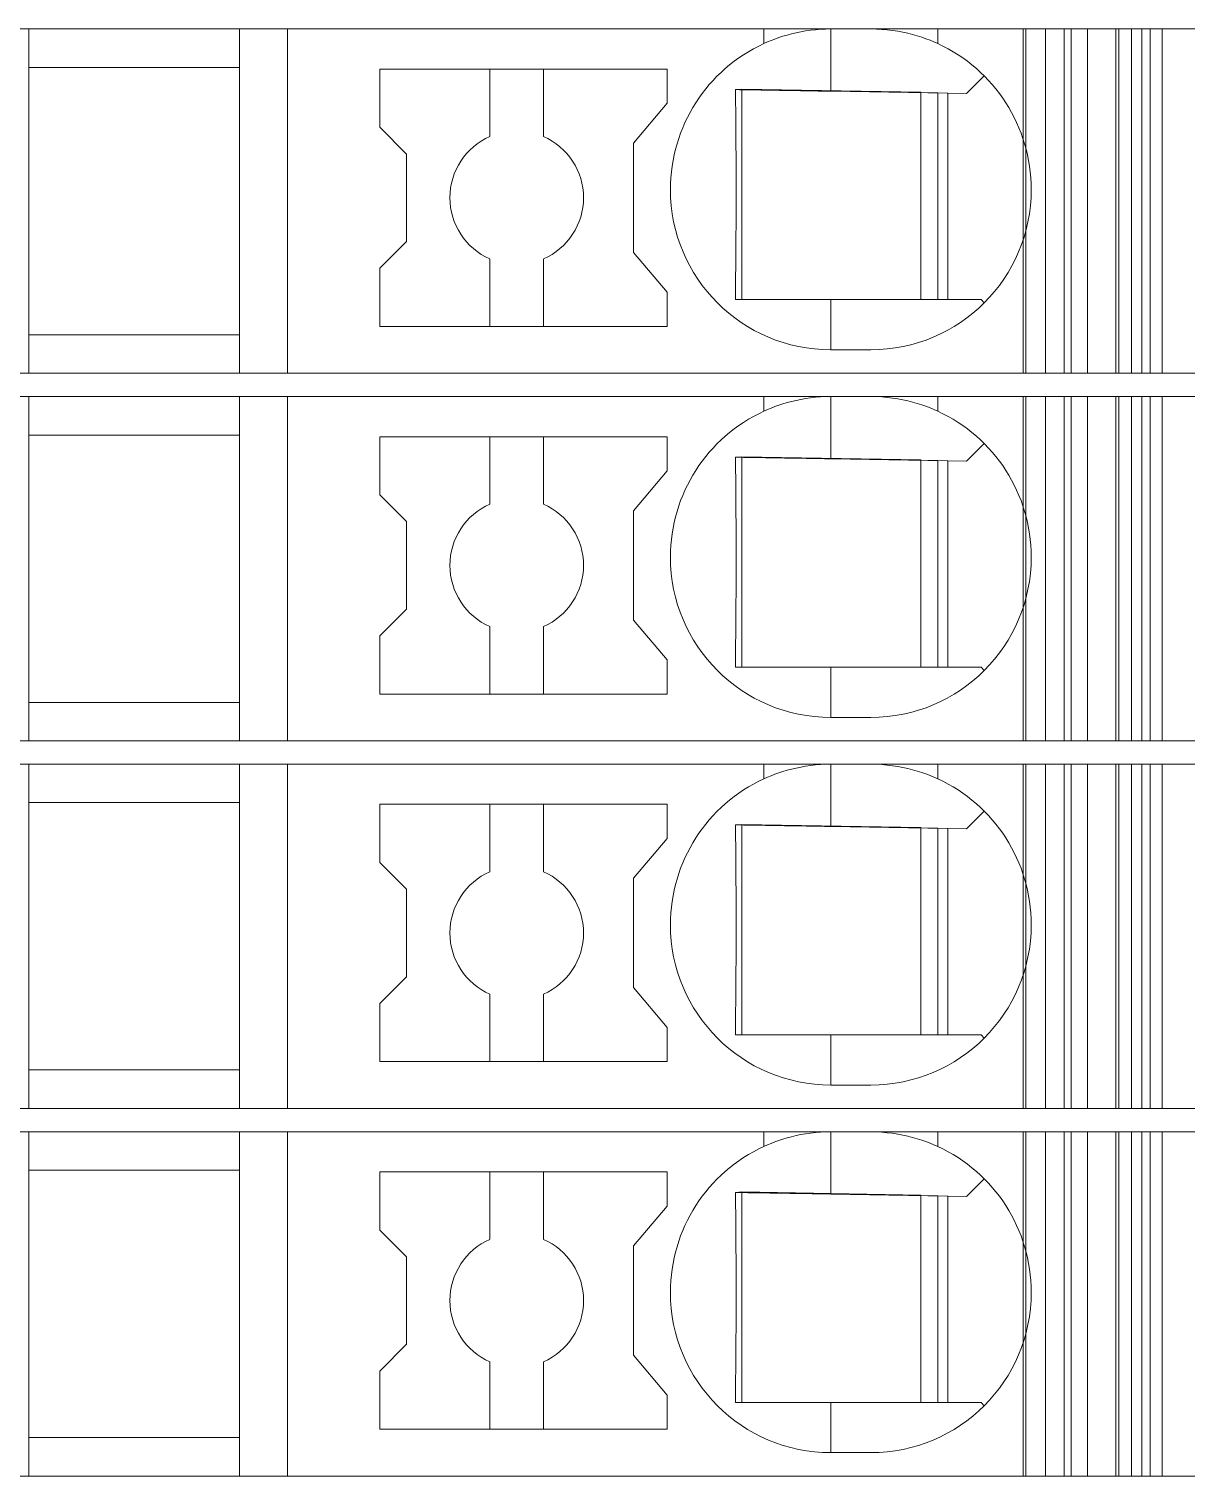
# Model space of a CAD drawing. Header units: millimetres. Extents: x 0 to 1680, y 0 to 1188.
# Drawn here: x 937.05 to 954.37, y 600.85 to 622.5 of the extents above; entities that cross this region are included whole.
import ezdxf
from ezdxf.enums import TextEntityAlignment as Align

# ---------------------------------------------------------------- set-up
doc = ezdxf.new("R2010")
doc.units = ezdxf.units.MM
for name, color, linetype, lineweight in [('EPLAN309', 5, 'Continuous', 5), ('EPLAN493', 5, 'Continuous', 5), ('MAIN-1', 7, 'Continuous', 5), ('MAIN-2', 7, 'Continuous', 5)]:
    doc.layers.add(name, color=color, linetype=linetype, lineweight=lineweight)
doc.styles.add('Tahoma', font='')
doc.styles.get('Tahoma').set_extended_font_data('Tahoma')

# ---------------------------------------------------------------- blocks, each defined once
blk = doc.blocks.new('EPLSYM_LibrarySPECIAL_Symbol12_Variant0_Placement8')
at = {"layer": 'EPLAN309', "lineweight": 13, "ltscale": 16}
blk.add_lwpolyline([(0, -5.15), (68.15, -5.15), (68.15, 0), (0, 0)], close=True, dxfattribs=at)
at = {"layer": 'EPLAN493', "color": 5, "style": 'Tahoma'}
blk.add_attdef('17_20450', text='', height=2.3478, dxfattribs=at).set_placement((0, -21.83478), align=Align.MIDDLE_RIGHT)
blk = doc.blocks.new('EPLSYM_LibrarySPECIAL_Symbol12_Variant0_Placement8_1')
at = {"layer": 'EPLAN309', "lineweight": 13, "ltscale": 16}
blk.add_lwpolyline([(0, -5.15), (68.15, -5.15), (68.15, 0), (0, 0)], close=True, dxfattribs=at)
at = {"layer": 'EPLAN493', "color": 5, "style": 'Tahoma'}
blk.add_attdef('17_20450', text='', height=2.3478, dxfattribs=at).set_placement((0, -21.83478), align=Align.MIDDLE_RIGHT)
blk = doc.blocks.new('EPLSYM_LibrarySPECIAL_Symbol12_Variant0_Placement8_2')
at = {"layer": 'EPLAN309', "lineweight": 13, "ltscale": 16}
blk.add_lwpolyline([(0, -5.15), (68.15, -5.15), (68.15, 0), (0, 0)], close=True, dxfattribs=at)
at = {"layer": 'EPLAN493', "color": 5, "style": 'Tahoma'}
blk.add_attdef('17_20450', text='', height=2.3478, dxfattribs=at).set_placement((0, -21.83478), align=Align.MIDDLE_RIGHT)
blk = doc.blocks.new('EPLSYM_LibrarySPECIAL_Symbol12_Variant0_Placement8_3')
at = {"layer": 'EPLAN309', "lineweight": 13, "ltscale": 16}
blk.add_lwpolyline([(0, -5.15), (68.15, -5.15), (68.15, 0), (0, 0)], close=True, dxfattribs=at)
at = {"layer": 'EPLAN493', "color": 5, "style": 'Tahoma'}
blk.add_attdef('17_20450', text='', height=2.3478, dxfattribs=at).set_placement((0, -21.83478), align=Align.MIDDLE_RIGHT)

msp = doc.modelspace()

# ---------------------------------------------------------------- linework, layer by layer
at = {"layer": 'MAIN-1'}
for p, q in [((937.05, 622.5), (940.2, 622.5)), ((937.05, 622.5), (937.05, 617.35)), ((940.919, 622.5), (940.2, 622.5)), ((940.2, 617.35), (940.2, 622.5)), ((948.05, 622.5), (940.919, 622.5)), ((940.919, 622.5), (940.919, 617.35)), ((948.05, 622.5), (949.05, 622.5)), ((948.05, 622.282), (948.05, 622.5)), ((948.531, 622.443), (948.463, 622.427)), ((948.601, 622.458), (948.531, 622.443)), ((948.673, 622.47), (948.601, 622.458)), ((948.746, 622.481), (948.673, 622.47)), ((948.821, 622.489), (948.746, 622.481)), ((948.897, 622.495), (948.821, 622.489)), ((948.973, 622.499), (948.897, 622.495)), ((949.05, 622.5), (948.973, 622.499)), ((949.05, 621.568), (949.05, 622.5)), ((949.05, 622.5), (949.65, 622.5)), ((949.65, 622.5), (949.732, 622.499)), ((950.65, 622.5), (949.65, 622.5)), ((949.732, 622.499), (949.814, 622.494)), ((949.814, 622.494), (949.896, 622.487)), ((949.896, 622.487), (949.975, 622.478)), ((949.975, 622.478), (950.053, 622.466)), ((950.053, 622.466), (950.13, 622.452)), ((950.13, 622.452), (950.204, 622.435)), ((950.65, 622.5), (953.704, 622.5)), ((950.65, 622.282), (950.65, 622.5)), ((953.832, 622.5), (953.704, 622.5)), ((953.704, 617.35), (953.704, 622.5)), ((953.832, 622.5), (954.367, 622.5)), ((953.832, 617.35), (953.832, 622.5)), ((948.102, 622.305), (948.05, 622.282)), ((948.156, 622.327), (948.102, 622.305)), ((948.213, 622.349), (948.156, 622.327)), ((948.272, 622.37), (948.213, 622.349)), ((948.333, 622.39), (948.272, 622.37)), ((948.397, 622.409), (948.333, 622.39)), ((948.463, 622.427), (948.397, 622.409)), ((950.204, 622.435), (950.275, 622.417)), ((950.275, 622.417), (950.345, 622.397)), ((950.345, 622.397), (950.411, 622.376)), ((950.411, 622.376), (950.475, 622.354)), ((950.475, 622.354), (950.536, 622.331)), ((950.536, 622.331), (950.594, 622.306)), ((950.594, 622.306), (950.65, 622.282)), ((937.05, 621.925), (940.2, 621.925)), ((942.3, 621.9), (942.3, 621.029)), ((942.3, 621.9), (946.6, 621.9)), ((943.95, 621.9), (943.95, 620.892)), ((944.75, 620.892), (944.75, 621.9)), ((946.6, 621.389), (946.6, 621.9)), ((951.083, 621.533), (951.347, 621.797)), ((947.624, 621.592), (947.625, 621.522)), ((947.685, 621.591), (947.624, 621.592)), ((947.746, 621.59), (947.685, 621.591)), ((947.721, 621.591), (947.721, 618.45)), ((947.809, 621.589), (947.746, 621.59)), ((947.873, 621.588), (947.809, 621.589)), ((947.937, 621.587), (947.873, 621.588)), ((948.003, 621.586), (947.937, 621.587)), ((948.071, 621.585), (948.003, 621.586)), ((948.14, 621.584), (948.071, 621.585)), ((948.21, 621.582), (948.14, 621.584)), ((948.283, 621.581), (948.21, 621.582)), ((948.358, 621.58), (948.283, 621.581)), ((948.435, 621.579), (948.358, 621.58)), ((948.514, 621.577), (948.435, 621.579)), ((948.597, 621.576), (948.514, 621.577)), ((948.682, 621.575), (948.597, 621.576)), ((948.771, 621.573), (948.682, 621.575)), ((948.862, 621.571), (948.771, 621.573)), ((946.1, 620.793), (946.6, 621.389)), ((947.625, 621.522), (947.625, 621.45)), ((947.625, 621.45), (947.626, 621.377)), ((947.626, 621.377), (947.627, 621.303)), ((948.955, 621.57), (948.862, 621.571)), ((949.05, 621.568), (948.955, 621.57)), ((949.05, 621.568), (951.083, 621.533)), ((950.4, 621.545), (950.4, 618.45)), ((950.65, 618.45), (950.65, 621.54)), ((950.8, 621.538), (950.8, 618.45)), ((947.627, 621.303), (947.628, 621.227)), ((947.628, 621.227), (947.628, 621.149)), ((947.628, 621.149), (947.629, 621.07)), ((942.7, 620.629), (942.3, 621.029)), ((947.629, 621.07), (947.63, 620.988)), ((947.63, 620.988), (947.63, 620.904)), ((946.1, 620.793), (946.1, 619.157)), ((947.63, 620.904), (947.631, 620.817)), ((947.631, 620.817), (947.631, 620.726)), ((947.631, 620.726), (947.632, 620.632)), ((942.7, 620.629), (942.7, 619.321)), ((947.632, 620.632), (947.633, 620.534)), ((947.633, 620.534), (947.633, 620.431)), ((947.633, 620.431), (947.633, 620.324)), ((947.633, 620.324), (947.633, 620.213)), ((947.633, 620.213), (947.634, 620.1)), ((947.634, 620.1), (947.633, 619.979)), ((947.633, 619.979), (947.633, 619.861)), ((947.633, 619.861), (947.633, 619.747)), ((947.633, 619.747), (947.632, 619.638)), ((947.632, 619.638), (947.632, 619.534)), ((947.632, 619.534), (947.631, 619.434)), ((947.631, 619.434), (947.631, 619.339)), ((942.7, 619.321), (942.3, 618.921)), ((947.63, 619.248), (947.629, 619.159)), ((947.631, 619.339), (947.63, 619.248)), ((943.95, 619.058), (943.95, 618.05)), ((944.75, 619.058), (944.75, 618.05)), ((946.1, 619.157), (946.6, 618.561)), ((947.628, 618.99), (947.627, 618.908)), ((947.629, 619.159), (947.628, 619.073)), ((947.628, 619.073), (947.628, 618.99)), ((942.3, 618.921), (942.3, 618.05)), ((947.626, 618.829), (947.625, 618.75)), ((947.627, 618.908), (947.626, 618.829)), ((946.6, 618.05), (946.6, 618.561)), ((947.624, 618.598), (947.623, 618.524)), ((947.625, 618.75), (947.624, 618.674)), ((947.624, 618.674), (947.624, 618.598)), ((947.623, 618.524), (947.622, 618.45)), ((947.622, 618.45), (947.683, 618.45)), ((947.683, 618.45), (947.746, 618.45)), ((947.746, 618.45), (947.809, 618.45)), ((947.809, 618.45), (947.873, 618.45)), ((947.873, 618.45), (947.939, 618.45)), ((947.939, 618.45), (948.005, 618.45)), ((948.005, 618.45), (948.074, 618.45)), ((948.074, 618.45), (948.144, 618.45)), ((948.144, 618.45), (948.215, 618.45)), ((948.215, 618.45), (948.289, 618.45)), ((948.289, 618.45), (948.364, 618.45)), ((948.364, 618.45), (948.442, 618.45)), ((948.442, 618.45), (948.522, 618.45)), ((948.522, 618.45), (948.605, 618.45)), ((948.605, 618.45), (948.69, 618.45)), ((948.69, 618.45), (948.778, 618.45)), ((948.778, 618.45), (948.867, 618.45)), ((948.867, 618.45), (948.958, 618.45)), ((948.958, 618.45), (949.05, 618.45)), ((949.05, 618.45), (951.3, 618.45)), ((949.05, 618.45), (949.05, 617.7)), ((951.347, 618.403), (951.3, 618.45)), ((937.05, 617.925), (940.2, 617.925)), ((946.6, 618.05), (942.3, 618.05)), ((949.65, 617.7), (949.05, 617.7)), ((937.05, 617.35), (940.2, 617.35)), ((940.919, 617.35), (940.2, 617.35)), ((940.919, 617.35), (953.704, 617.35)), ((952.544, 617.35), (952.544, 617.35)), ((952.65, 617.35), (952.65, 617.35)), ((953.832, 617.35), (953.704, 617.35)), ((953.832, 617.35), (954.367, 617.35)), ((937.05, 617), (940.2, 617)), ((937.05, 617), (937.05, 611.85)), ((940.919, 617), (940.2, 617)), ((940.2, 611.85), (940.2, 617)), ((948.05, 617), (940.919, 617)), ((940.919, 617), (940.919, 611.85)), ((948.05, 617), (949.05, 617)), ((948.05, 616.782), (948.05, 617)), ((948.156, 616.827), (948.102, 616.805)), ((948.213, 616.849), (948.156, 616.827)), ((948.272, 616.87), (948.213, 616.849)), ((948.333, 616.89), (948.272, 616.87)), ((948.397, 616.909), (948.333, 616.89)), ((948.463, 616.927), (948.397, 616.909)), ((948.531, 616.943), (948.463, 616.927)), ((948.601, 616.958), (948.531, 616.943)), ((948.673, 616.97), (948.601, 616.958)), ((948.746, 616.981), (948.673, 616.97)), ((948.821, 616.989), (948.746, 616.981)), ((948.897, 616.995), (948.821, 616.989)), ((948.973, 616.999), (948.897, 616.995)), ((949.05, 617), (948.973, 616.999)), ((949.05, 616.068), (949.05, 617)), ((949.05, 617), (949.65, 617)), ((949.65, 617), (949.732, 616.999)), ((950.65, 617), (949.65, 617)), ((949.732, 616.999), (949.814, 616.994)), ((949.814, 616.994), (949.896, 616.987)), ((949.896, 616.987), (949.975, 616.978)), ((949.975, 616.978), (950.053, 616.966)), ((950.053, 616.966), (950.13, 616.952)), ((950.13, 616.952), (950.204, 616.935)), ((950.204, 616.935), (950.275, 616.917)), ((950.275, 616.917), (950.345, 616.897)), ((950.345, 616.897), (950.411, 616.876)), ((950.411, 616.876), (950.475, 616.854)), ((950.475, 616.854), (950.536, 616.831)), ((950.536, 616.831), (950.594, 616.806)), ((950.65, 617), (953.704, 617)), ((950.65, 616.782), (950.65, 617)), ((953.832, 617), (953.704, 617)), ((953.704, 611.85), (953.704, 617)), ((953.832, 617), (954.367, 617)), ((953.832, 611.85), (953.832, 617)), ((948.102, 616.805), (948.05, 616.782)), ((950.594, 616.806), (950.65, 616.782)), ((937.05, 616.425), (940.2, 616.425)), ((942.3, 616.4), (942.3, 615.529)), ((942.3, 616.4), (946.6, 616.4)), ((943.95, 616.4), (943.95, 615.392)), ((944.75, 615.392), (944.75, 616.4)), ((946.6, 615.889), (946.6, 616.4)), ((951.083, 616.033), (951.347, 616.297)), ((947.624, 616.092), (947.625, 616.022)), ((947.685, 616.091), (947.624, 616.092)), ((947.625, 616.022), (947.625, 615.95)), ((947.625, 615.95), (947.626, 615.877)), ((947.746, 616.09), (947.685, 616.091)), ((947.721, 616.091), (947.721, 612.95)), ((947.809, 616.089), (947.746, 616.09)), ((947.873, 616.088), (947.809, 616.089)), ((947.937, 616.087), (947.873, 616.088)), ((948.003, 616.086), (947.937, 616.087)), ((948.071, 616.085), (948.003, 616.086)), ((948.14, 616.084), (948.071, 616.085)), ((948.21, 616.082), (948.14, 616.084)), ((948.283, 616.081), (948.21, 616.082)), ((948.358, 616.08), (948.283, 616.081)), ((948.435, 616.079), (948.358, 616.08)), ((948.514, 616.077), (948.435, 616.079)), ((948.597, 616.076), (948.514, 616.077)), ((948.682, 616.075), (948.597, 616.076)), ((948.771, 616.073), (948.682, 616.075)), ((948.862, 616.071), (948.771, 616.073)), ((948.955, 616.07), (948.862, 616.071)), ((949.05, 616.068), (948.955, 616.07)), ((949.05, 616.068), (951.083, 616.033)), ((950.4, 616.045), (950.4, 612.95)), ((950.65, 612.95), (950.65, 616.04)), ((950.8, 616.038), (950.8, 612.95)), ((946.1, 615.293), (946.6, 615.889)), ((947.626, 615.877), (947.627, 615.803)), ((947.627, 615.803), (947.628, 615.727)), ((947.628, 615.727), (947.628, 615.649)), ((942.7, 615.129), (942.3, 615.529)), ((947.628, 615.649), (947.629, 615.57)), ((947.629, 615.57), (947.63, 615.488)), ((946.1, 615.293), (946.1, 613.657)), ((947.63, 615.488), (947.63, 615.404)), ((947.63, 615.404), (947.631, 615.317)), ((947.631, 615.317), (947.631, 615.226)), ((942.7, 615.129), (942.7, 613.821)), ((947.631, 615.226), (947.632, 615.132)), ((947.632, 615.132), (947.633, 615.034)), ((947.633, 615.034), (947.633, 614.931)), ((947.633, 614.931), (947.633, 614.824)), ((947.633, 614.824), (947.633, 614.713)), ((947.633, 614.713), (947.634, 614.6)), ((947.634, 614.6), (947.633, 614.479)), ((947.633, 614.479), (947.633, 614.361)), ((947.633, 614.247), (947.632, 614.138)), ((947.633, 614.361), (947.633, 614.247)), ((947.632, 614.034), (947.631, 613.934)), ((947.632, 614.138), (947.632, 614.034)), ((942.7, 613.821), (942.3, 613.421)), ((947.631, 613.839), (947.63, 613.748)), ((947.631, 613.934), (947.631, 613.839)), ((946.1, 613.657), (946.6, 613.061)), ((947.629, 613.659), (947.628, 613.573)), ((947.628, 613.573), (947.628, 613.49)), ((947.63, 613.748), (947.629, 613.659)), ((942.3, 613.421), (942.3, 612.55)), ((943.95, 613.558), (943.95, 612.55)), ((944.75, 613.558), (944.75, 612.55)), ((947.627, 613.408), (947.626, 613.329)), ((947.628, 613.49), (947.627, 613.408)), ((947.625, 613.25), (947.624, 613.174)), ((947.624, 613.174), (947.624, 613.098)), ((947.626, 613.329), (947.625, 613.25)), ((946.6, 612.55), (946.6, 613.061)), ((947.623, 613.024), (947.622, 612.95)), ((947.622, 612.95), (947.683, 612.95)), ((947.624, 613.098), (947.623, 613.024)), ((947.683, 612.95), (947.746, 612.95)), ((947.746, 612.95), (947.809, 612.95)), ((947.809, 612.95), (947.873, 612.95)), ((947.873, 612.95), (947.939, 612.95)), ((947.939, 612.95), (948.005, 612.95)), ((948.005, 612.95), (948.074, 612.95)), ((948.074, 612.95), (948.144, 612.95)), ((948.144, 612.95), (948.215, 612.95)), ((948.215, 612.95), (948.289, 612.95)), ((948.289, 612.95), (948.364, 612.95)), ((948.364, 612.95), (948.442, 612.95)), ((948.442, 612.95), (948.522, 612.95)), ((948.522, 612.95), (948.605, 612.95)), ((948.605, 612.95), (948.69, 612.95)), ((948.69, 612.95), (948.778, 612.95)), ((948.778, 612.95), (948.867, 612.95)), ((948.867, 612.95), (948.958, 612.95)), ((948.958, 612.95), (949.05, 612.95)), ((949.05, 612.95), (951.3, 612.95)), ((949.05, 612.95), (949.05, 612.2)), ((951.347, 612.903), (951.3, 612.95)), ((946.6, 612.55), (942.3, 612.55)), ((937.05, 612.425), (940.2, 612.425)), ((949.65, 612.2), (949.05, 612.2)), ((937.05, 611.85), (940.2, 611.85)), ((940.919, 611.85), (940.2, 611.85)), ((940.919, 611.85), (953.704, 611.85)), ((952.544, 611.85), (952.544, 611.85)), ((952.65, 611.85), (952.65, 611.85)), ((953.832, 611.85), (953.704, 611.85)), ((953.832, 611.85), (954.367, 611.85)), ((937.05, 611.5), (940.2, 611.5)), ((937.05, 611.5), (937.05, 606.35)), ((940.919, 611.5), (940.2, 611.5)), ((940.2, 606.35), (940.2, 611.5)), ((948.05, 611.5), (940.919, 611.5)), ((940.919, 611.5), (940.919, 606.35)), ((948.05, 611.5), (949.05, 611.5)), ((948.05, 611.282), (948.05, 611.5)), ((948.397, 611.409), (948.333, 611.39)), ((948.463, 611.427), (948.397, 611.409)), ((948.531, 611.443), (948.463, 611.427)), ((948.601, 611.458), (948.531, 611.443)), ((948.673, 611.47), (948.601, 611.458)), ((948.746, 611.481), (948.673, 611.47)), ((948.821, 611.489), (948.746, 611.481)), ((948.897, 611.495), (948.821, 611.489)), ((948.973, 611.499), (948.897, 611.495)), ((949.05, 611.5), (948.973, 611.499)), ((949.05, 610.568), (949.05, 611.5)), ((949.05, 611.5), (949.65, 611.5)), ((949.65, 611.5), (949.732, 611.499)), ((950.65, 611.5), (949.65, 611.5)), ((949.732, 611.499), (949.814, 611.494)), ((949.814, 611.494), (949.896, 611.487)), ((949.896, 611.487), (949.975, 611.478)), ((949.975, 611.478), (950.053, 611.466)), ((950.053, 611.466), (950.13, 611.452)), ((950.13, 611.452), (950.204, 611.435)), ((950.204, 611.435), (950.275, 611.417)), ((950.275, 611.417), (950.345, 611.397)), ((950.345, 611.397), (950.411, 611.376)), ((950.65, 611.5), (953.704, 611.5)), ((950.65, 611.282), (950.65, 611.5)), ((953.832, 611.5), (953.704, 611.5)), ((953.704, 606.35), (953.704, 611.5)), ((953.832, 611.5), (954.367, 611.5)), ((953.832, 606.35), (953.832, 611.5)), ((948.102, 611.305), (948.05, 611.282)), ((948.156, 611.327), (948.102, 611.305)), ((948.213, 611.349), (948.156, 611.327)), ((948.272, 611.37), (948.213, 611.349)), ((948.333, 611.39), (948.272, 611.37)), ((950.411, 611.376), (950.475, 611.354)), ((950.475, 611.354), (950.536, 611.331)), ((950.536, 611.331), (950.594, 611.306)), ((950.594, 611.306), (950.65, 611.282)), ((937.05, 610.925), (940.2, 610.925)), ((942.3, 610.9), (942.3, 610.029)), ((942.3, 610.9), (946.6, 610.9)), ((943.95, 610.9), (943.95, 609.892)), ((944.75, 609.892), (944.75, 610.9)), ((946.6, 610.389), (946.6, 610.9)), ((951.083, 610.533), (951.347, 610.797)), ((947.624, 610.592), (947.625, 610.522)), ((947.685, 610.591), (947.624, 610.592)), ((947.746, 610.59), (947.685, 610.591)), ((947.721, 610.591), (947.721, 607.45)), ((947.809, 610.589), (947.746, 610.59)), ((947.873, 610.588), (947.809, 610.589)), ((947.937, 610.587), (947.873, 610.588)), ((948.003, 610.586), (947.937, 610.587)), ((948.071, 610.585), (948.003, 610.586)), ((948.14, 610.584), (948.071, 610.585)), ((948.21, 610.582), (948.14, 610.584)), ((948.283, 610.581), (948.21, 610.582)), ((948.358, 610.58), (948.283, 610.581)), ((948.435, 610.579), (948.358, 610.58)), ((948.514, 610.577), (948.435, 610.579)), ((948.597, 610.576), (948.514, 610.577)), ((948.682, 610.575), (948.597, 610.576)), ((948.771, 610.573), (948.682, 610.575)), ((948.862, 610.571), (948.771, 610.573)), ((948.955, 610.57), (948.862, 610.571)), ((949.05, 610.568), (948.955, 610.57)), ((949.05, 610.568), (951.083, 610.533)), ((950.4, 610.545), (950.4, 607.45)), ((950.65, 607.45), (950.65, 610.54)), ((950.8, 610.538), (950.8, 607.45)), ((946.1, 609.793), (946.6, 610.389)), ((947.625, 610.522), (947.625, 610.45)), ((947.625, 610.45), (947.626, 610.377)), ((947.626, 610.377), (947.627, 610.303)), ((947.627, 610.303), (947.628, 610.227)), ((947.628, 610.227), (947.628, 610.149)), ((947.628, 610.149), (947.629, 610.07)), ((942.7, 609.629), (942.3, 610.029)), ((947.629, 610.07), (947.63, 609.988)), ((947.63, 609.988), (947.63, 609.904)), ((947.63, 609.904), (947.631, 609.817)), ((946.1, 609.793), (946.1, 608.157)), ((947.631, 609.817), (947.631, 609.726)), ((947.631, 609.726), (947.632, 609.632)), ((942.7, 609.629), (942.7, 608.321)), ((947.632, 609.632), (947.633, 609.534)), ((947.633, 609.534), (947.633, 609.431)), ((947.633, 609.431), (947.633, 609.324)), ((947.633, 609.324), (947.633, 609.213)), ((947.633, 609.213), (947.634, 609.1)), ((947.634, 609.1), (947.633, 608.979)), ((947.633, 608.979), (947.633, 608.861)), ((947.633, 608.861), (947.633, 608.747)), ((947.633, 608.747), (947.632, 608.638)), ((947.632, 608.638), (947.632, 608.534)), ((947.632, 608.534), (947.631, 608.434)), ((947.631, 608.434), (947.631, 608.339)), ((942.7, 608.321), (942.3, 607.921)), ((946.1, 608.157), (946.6, 607.561)), ((947.629, 608.159), (947.628, 608.073)), ((947.63, 608.248), (947.629, 608.159)), ((947.631, 608.339), (947.63, 608.248)), ((943.95, 608.058), (943.95, 607.05)), ((944.75, 608.058), (944.75, 607.05)), ((947.628, 607.99), (947.627, 607.908)), ((947.628, 608.073), (947.628, 607.99)), ((942.3, 607.921), (942.3, 607.05)), ((947.625, 607.75), (947.624, 607.674)), ((947.626, 607.829), (947.625, 607.75)), ((947.627, 607.908), (947.626, 607.829)), ((946.6, 607.05), (946.6, 607.561)), ((947.623, 607.524), (947.622, 607.45)), ((947.624, 607.598), (947.623, 607.524)), ((947.624, 607.674), (947.624, 607.598)), ((947.622, 607.45), (947.683, 607.45)), ((947.683, 607.45), (947.746, 607.45)), ((947.746, 607.45), (947.809, 607.45)), ((947.809, 607.45), (947.873, 607.45)), ((947.873, 607.45), (947.939, 607.45)), ((947.939, 607.45), (948.005, 607.45)), ((948.005, 607.45), (948.074, 607.45)), ((948.074, 607.45), (948.144, 607.45)), ((948.144, 607.45), (948.215, 607.45)), ((948.215, 607.45), (948.289, 607.45)), ((948.289, 607.45), (948.364, 607.45)), ((948.364, 607.45), (948.442, 607.45)), ((948.442, 607.45), (948.522, 607.45)), ((948.522, 607.45), (948.605, 607.45)), ((948.605, 607.45), (948.69, 607.45)), ((948.69, 607.45), (948.778, 607.45)), ((948.778, 607.45), (948.867, 607.45)), ((948.867, 607.45), (948.958, 607.45)), ((948.958, 607.45), (949.05, 607.45)), ((949.05, 607.45), (951.3, 607.45)), ((949.05, 607.45), (949.05, 606.7)), ((951.347, 607.403), (951.3, 607.45)), ((937.05, 606.925), (940.2, 606.925)), ((946.6, 607.05), (942.3, 607.05)), ((949.65, 606.7), (949.05, 606.7)), ((937.05, 606.35), (940.2, 606.35)), ((940.919, 606.35), (940.2, 606.35)), ((940.919, 606.35), (953.704, 606.35)), ((952.544, 606.35), (952.544, 606.35)), ((952.65, 606.35), (952.65, 606.35)), ((953.832, 606.35), (953.704, 606.35)), ((953.832, 606.35), (954.367, 606.35)), ((937.05, 606), (940.2, 606)), ((937.05, 606), (937.05, 600.85)), ((940.919, 606), (940.2, 606)), ((940.2, 600.85), (940.2, 606)), ((948.05, 606), (940.919, 606)), ((940.919, 606), (940.919, 600.85)), ((948.05, 606), (949.05, 606)), ((948.05, 605.782), (948.05, 606)), ((948.821, 605.989), (948.746, 605.981)), ((948.897, 605.995), (948.821, 605.989)), ((948.973, 605.999), (948.897, 605.995)), ((949.05, 606), (948.973, 605.999)), ((949.05, 605.068), (949.05, 606)), ((949.05, 606), (949.65, 606)), ((949.65, 606), (949.732, 605.999)), ((950.65, 606), (949.65, 606)), ((949.732, 605.999), (949.814, 605.994)), ((949.814, 605.994), (949.896, 605.987)), ((949.896, 605.987), (949.975, 605.978)), ((950.65, 606), (953.704, 606)), ((950.65, 605.782), (950.65, 606)), ((953.832, 606), (953.704, 606)), ((953.704, 600.85), (953.704, 606)), ((953.832, 606), (954.367, 606)), ((953.832, 600.85), (953.832, 606)), ((948.102, 605.805), (948.05, 605.782)), ((948.156, 605.827), (948.102, 605.805)), ((948.213, 605.849), (948.156, 605.827)), ((948.272, 605.87), (948.213, 605.849)), ((948.333, 605.89), (948.272, 605.87)), ((948.397, 605.909), (948.333, 605.89)), ((948.463, 605.927), (948.397, 605.909)), ((948.531, 605.943), (948.463, 605.927)), ((948.601, 605.958), (948.531, 605.943)), ((948.673, 605.97), (948.601, 605.958)), ((948.746, 605.981), (948.673, 605.97)), ((949.975, 605.978), (950.053, 605.966)), ((950.053, 605.966), (950.13, 605.952)), ((950.13, 605.952), (950.204, 605.935)), ((950.204, 605.935), (950.275, 605.917)), ((950.275, 605.917), (950.345, 605.897)), ((950.345, 605.897), (950.411, 605.876)), ((950.411, 605.876), (950.475, 605.854)), ((950.475, 605.854), (950.536, 605.831)), ((950.536, 605.831), (950.594, 605.806)), ((950.594, 605.806), (950.65, 605.782)), ((937.05, 605.425), (940.2, 605.425)), ((942.3, 605.4), (942.3, 604.529)), ((942.3, 605.4), (946.6, 605.4)), ((943.95, 605.4), (943.95, 604.392)), ((944.75, 604.392), (944.75, 605.4)), ((946.6, 604.889), (946.6, 605.4)), ((951.083, 605.033), (951.347, 605.297)), ((947.624, 605.092), (947.625, 605.022)), ((947.685, 605.091), (947.624, 605.092)), ((947.625, 605.022), (947.625, 604.95)), ((947.625, 604.95), (947.626, 604.877)), ((947.746, 605.09), (947.685, 605.091)), ((947.721, 605.091), (947.721, 601.95)), ((947.809, 605.089), (947.746, 605.09)), ((947.873, 605.088), (947.809, 605.089)), ((947.937, 605.087), (947.873, 605.088)), ((948.003, 605.086), (947.937, 605.087)), ((948.071, 605.085), (948.003, 605.086)), ((948.14, 605.084), (948.071, 605.085)), ((948.21, 605.082), (948.14, 605.084)), ((948.283, 605.081), (948.21, 605.082)), ((948.358, 605.08), (948.283, 605.081)), ((948.435, 605.079), (948.358, 605.08)), ((948.514, 605.077), (948.435, 605.079)), ((948.597, 605.076), (948.514, 605.077)), ((948.682, 605.075), (948.597, 605.076)), ((948.771, 605.073), (948.682, 605.075)), ((948.862, 605.071), (948.771, 605.073)), ((948.955, 605.07), (948.862, 605.071)), ((949.05, 605.068), (948.955, 605.07)), ((949.05, 605.068), (951.083, 605.033)), ((950.4, 605.045), (950.4, 601.95)), ((950.65, 601.95), (950.65, 605.04)), ((950.8, 605.038), (950.8, 601.95)), ((946.1, 604.293), (946.6, 604.889)), ((947.626, 604.877), (947.627, 604.803)), ((947.627, 604.803), (947.628, 604.727)), ((947.628, 604.727), (947.628, 604.649)), ((942.7, 604.129), (942.3, 604.529)), ((947.628, 604.649), (947.629, 604.57)), ((947.629, 604.57), (947.63, 604.488)), ((947.63, 604.488), (947.63, 604.404)), ((946.1, 604.293), (946.1, 602.657)), ((947.63, 604.404), (947.631, 604.317)), ((947.631, 604.317), (947.631, 604.226)), ((942.7, 604.129), (942.7, 602.821)), ((947.631, 604.226), (947.632, 604.132)), ((947.632, 604.132), (947.633, 604.034)), ((947.633, 604.034), (947.633, 603.931)), ((947.633, 603.931), (947.633, 603.824)), ((947.633, 603.824), (947.633, 603.713)), ((947.633, 603.713), (947.634, 603.6)), ((947.634, 603.6), (947.633, 603.479)), ((947.633, 603.479), (947.633, 603.361)), ((947.633, 603.247), (947.632, 603.138)), ((947.633, 603.361), (947.633, 603.247)), ((947.632, 603.034), (947.631, 602.934)), ((947.632, 603.138), (947.632, 603.034)), ((942.7, 602.821), (942.3, 602.421)), ((947.63, 602.748), (947.629, 602.659)), ((947.631, 602.839), (947.63, 602.748)), ((947.631, 602.934), (947.631, 602.839)), ((943.95, 602.558), (943.95, 601.55)), ((944.75, 602.558), (944.75, 601.55)), ((946.1, 602.657), (946.6, 602.061)), ((947.629, 602.659), (947.628, 602.573)), ((947.628, 602.573), (947.628, 602.49)), ((942.3, 602.421), (942.3, 601.55)), ((947.626, 602.329), (947.625, 602.25)), ((947.627, 602.408), (947.626, 602.329)), ((947.628, 602.49), (947.627, 602.408)), ((947.624, 602.098), (947.623, 602.024)), ((947.625, 602.25), (947.624, 602.174)), ((947.624, 602.174), (947.624, 602.098)), ((946.6, 601.55), (946.6, 602.061)), ((947.623, 602.024), (947.622, 601.95)), ((947.622, 601.95), (947.683, 601.95)), ((947.683, 601.95), (947.746, 601.95)), ((947.746, 601.95), (947.809, 601.95)), ((947.809, 601.95), (947.873, 601.95)), ((947.873, 601.95), (947.939, 601.95)), ((947.939, 601.95), (948.005, 601.95)), ((948.005, 601.95), (948.074, 601.95)), ((948.074, 601.95), (948.144, 601.95)), ((948.144, 601.95), (948.215, 601.95)), ((948.215, 601.95), (948.289, 601.95)), ((948.289, 601.95), (948.364, 601.95)), ((948.364, 601.95), (948.442, 601.95)), ((948.442, 601.95), (948.522, 601.95)), ((948.522, 601.95), (948.605, 601.95)), ((948.605, 601.95), (948.69, 601.95)), ((948.69, 601.95), (948.778, 601.95)), ((948.778, 601.95), (948.867, 601.95)), ((948.867, 601.95), (948.958, 601.95)), ((948.958, 601.95), (949.05, 601.95)), ((949.05, 601.95), (951.3, 601.95)), ((949.05, 601.95), (949.05, 601.2)), ((951.347, 601.903), (951.3, 601.95)), ((946.6, 601.55), (942.3, 601.55)), ((937.05, 601.425), (940.2, 601.425)), ((949.65, 601.2), (949.05, 601.2)), ((937.05, 600.85), (940.2, 600.85)), ((940.919, 600.85), (940.2, 600.85)), ((940.919, 600.85), (953.704, 600.85)), ((952.544, 600.85), (952.544, 600.85)), ((952.65, 600.85), (952.65, 600.85)), ((953.832, 600.85), (953.704, 600.85)), ((953.832, 600.85), (954.367, 600.85))]:
    msp.add_line(p, q, dxfattribs=at)
for centre, radius, start, end in [((949.05, 620.1), 2.4, 114.6244, 180), ((949.65, 620.1), 2.4, 0, 65.3756), ((944.35, 619.975), 1, 113.5782, 180), ((944.35, 619.975), 1, 0, 66.4218), ((949.05, 620.1), 2.4, 180, 270), ((949.65, 620.1), 2.4, 270, 0), ((944.35, 619.975), 1, 180, 246.4218), ((944.35, 619.975), 1, 293.5782, 0), ((949.05, 614.6), 2.4, 114.6244, 180), ((949.65, 614.6), 2.4, 0, 65.3756), ((944.35, 614.475), 1, 113.5782, 180), ((944.35, 614.475), 1, 0, 66.4218), ((944.35, 614.475), 1, 180, 246.4218), ((944.35, 614.475), 1, 293.5782, 0), ((949.05, 614.6), 2.4, 180, 270), ((949.65, 614.6), 2.4, 270, 0), ((949.05, 609.1), 2.4, 114.6244, 180), ((949.65, 609.1), 2.4, 0, 65.3756), ((944.35, 608.975), 1, 113.5782, 180), ((944.35, 608.975), 1, 0, 66.4218), ((949.05, 609.1), 2.4, 180, 270), ((949.65, 609.1), 2.4, 270, 0), ((944.35, 608.975), 1, 180, 246.4218), ((944.35, 608.975), 1, 293.5782, 0), ((949.05, 603.6), 2.4, 114.6244, 180), ((949.65, 603.6), 2.4, 0, 65.3756), ((944.35, 603.475), 1, 113.5782, 180), ((944.35, 603.475), 1, 0, 66.4218), ((944.35, 603.475), 1, 180, 246.4218), ((944.35, 603.475), 1, 293.5782, 0), ((949.05, 603.6), 2.4, 180, 270), ((949.65, 603.6), 2.4, 270, 0)]:
    msp.add_arc(centre, radius, start, end, dxfattribs=at)
at = {"layer": 'MAIN-2'}
for p, q in [((951.931, 617.35), (951.931, 622.5)), ((951.971, 622.5), (951.971, 617.35)), ((952.262, 622.5), (952.262, 617.35)), ((952.544, 617.35), (952.544, 622.5)), ((952.65, 617.35), (952.65, 622.5)), ((952.891, 622.5), (952.891, 617.35)), ((953.316, 622.5), (953.316, 617.35)), ((953.361, 622.5), (953.361, 617.35)), ((953.363, 617.35), (953.363, 622.5)), ((953.55, 622.5), (953.55, 617.35)), ((954.008, 617.35), (954.008, 622.5)), ((947.721, 621.6), (947.624, 621.592)), ((947.721, 621.6), (947.721, 621.591)), ((950.4, 621.553), (947.721, 621.6)), ((950.4, 621.548), (950.4, 621.553)), ((950.65, 621.543), (950.4, 621.548)), ((950.4, 621.548), (950.4, 621.545)), ((950.65, 621.543), (950.65, 621.542)), ((950.8, 621.539), (950.65, 621.542)), ((950.65, 621.54), (950.65, 621.542)), ((950.8, 621.538), (950.8, 621.539)), ((950.8, 621.538), (951.083, 621.533)), ((950.8, 621.538), (950.8, 621.538)), ((950.4, 618.45), (950.4, 618.45)), ((950.65, 618.45), (950.65, 618.45)), ((951.347, 618.403), (951.347, 618.403)), ((951.931, 611.85), (951.931, 617)), ((951.971, 617), (951.971, 611.85)), ((952.262, 617), (952.262, 611.85)), ((952.544, 611.85), (952.544, 617)), ((952.65, 611.85), (952.65, 617)), ((952.891, 617), (952.891, 611.85)), ((953.316, 617), (953.316, 611.85)), ((953.361, 617), (953.361, 611.85)), ((953.363, 611.85), (953.363, 617)), ((953.55, 617), (953.55, 611.85)), ((954.008, 611.85), (954.008, 617)), ((947.721, 616.1), (947.624, 616.092)), ((947.721, 616.1), (947.721, 616.091)), ((950.4, 616.053), (947.721, 616.1)), ((950.4, 616.048), (950.4, 616.053)), ((950.65, 616.043), (950.4, 616.048)), ((950.4, 616.048), (950.4, 616.045)), ((950.65, 616.043), (950.65, 616.042)), ((950.8, 616.039), (950.65, 616.042)), ((950.65, 616.04), (950.65, 616.042)), ((950.8, 616.038), (950.8, 616.039)), ((950.8, 616.038), (951.083, 616.033)), ((950.8, 616.038), (950.8, 616.038)), ((950.4, 612.95), (950.4, 612.95)), ((950.65, 612.95), (950.65, 612.95)), ((951.347, 612.903), (951.347, 612.903)), ((951.931, 606.35), (951.931, 611.5)), ((951.971, 611.5), (951.971, 606.35)), ((952.262, 611.5), (952.262, 606.35)), ((952.544, 606.35), (952.544, 611.5)), ((952.65, 606.35), (952.65, 611.5)), ((952.891, 611.5), (952.891, 606.35)), ((953.316, 611.5), (953.316, 606.35)), ((953.361, 611.5), (953.361, 606.35)), ((953.363, 606.35), (953.363, 611.5)), ((953.55, 611.5), (953.55, 606.35)), ((954.008, 606.35), (954.008, 611.5)), ((947.721, 610.6), (947.624, 610.592)), ((947.721, 610.6), (947.721, 610.591)), ((950.4, 610.553), (947.721, 610.6)), ((950.4, 610.548), (950.4, 610.553)), ((950.65, 610.543), (950.4, 610.548)), ((950.4, 610.548), (950.4, 610.545)), ((950.65, 610.543), (950.65, 610.542)), ((950.8, 610.539), (950.65, 610.542)), ((950.65, 610.54), (950.65, 610.542)), ((950.8, 610.538), (950.8, 610.539)), ((950.8, 610.538), (951.083, 610.533)), ((950.8, 610.538), (950.8, 610.538)), ((950.4, 607.45), (950.4, 607.45)), ((950.65, 607.45), (950.65, 607.45)), ((951.347, 607.403), (951.347, 607.403)), ((951.931, 600.85), (951.931, 606)), ((951.971, 606), (951.971, 600.85)), ((952.262, 606), (952.262, 600.85)), ((952.544, 600.85), (952.544, 606)), ((952.65, 600.85), (952.65, 606)), ((952.891, 606), (952.891, 600.85)), ((953.316, 606), (953.316, 600.85)), ((953.361, 606), (953.361, 600.85)), ((953.363, 600.85), (953.363, 606)), ((953.55, 606), (953.55, 600.85)), ((954.008, 600.85), (954.008, 606)), ((947.721, 605.1), (947.624, 605.092)), ((947.721, 605.1), (947.721, 605.091)), ((950.4, 605.053), (947.721, 605.1)), ((950.4, 605.048), (950.4, 605.053)), ((950.65, 605.043), (950.4, 605.048)), ((950.4, 605.048), (950.4, 605.045)), ((950.65, 605.043), (950.65, 605.042)), ((950.8, 605.039), (950.65, 605.042)), ((950.65, 605.04), (950.65, 605.042)), ((950.8, 605.038), (950.8, 605.039)), ((950.8, 605.038), (951.083, 605.033)), ((950.8, 605.038), (950.8, 605.038)), ((950.4, 601.95), (950.4, 601.95)), ((950.65, 601.95), (950.65, 601.95)), ((951.347, 601.903), (951.347, 601.903))]:
    msp.add_line(p, q, dxfattribs=at)

# ---------------------------------------------------------------- block references
for name, p in [('EPLSYM_LibrarySPECIAL_Symbol12_Variant0_Placement8', (901, 622.5)), ('EPLSYM_LibrarySPECIAL_Symbol12_Variant0_Placement8_1', (901, 617)), ('EPLSYM_LibrarySPECIAL_Symbol12_Variant0_Placement8_2', (901, 611.5)), ('EPLSYM_LibrarySPECIAL_Symbol12_Variant0_Placement8_3', (901, 606))]:
    msp.add_blockref(name, p)

doc.saveas('drawing.dxf')
